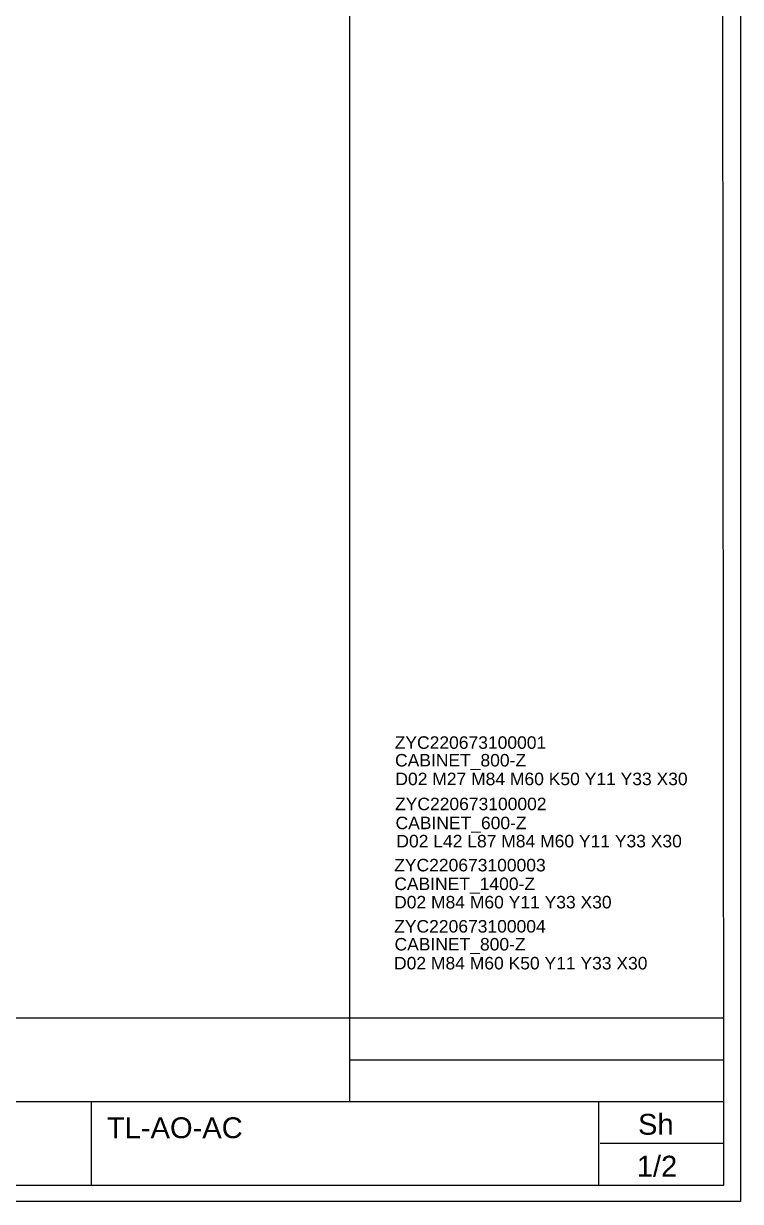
# Model space of a CAD drawing. Header units: inches. Extents: x 0 to 420, y 0 to 297.
# Drawn here: x 334.4 to 420.4, y 0.4 to 141.6 of the extents above; entities that cross this region are included whole.
import ezdxf
from ezdxf.enums import TextEntityAlignment as Align

# ---------------------------------------------------------------- set-up
doc = ezdxf.new("R2010")
doc.units = ezdxf.units.IN
doc.layers.add('Default', color=7, linetype='Continuous')
doc.styles.add('SEACAD_arial_ttf', font='arial.ttf', dxfattribs={"height": 0.2})

msp = doc.modelspace()

# ---------------------------------------------------------------- linework, layer by layer
at = {"layer": 'Default', "color": 7, "linetype": 'Continuous', "ltscale": 25.4}
for p, q in [((420.38, 297.37), (420.38, 0.37)), ((373.53, 12.36), (373.53, 295.37)), ((418.38, 12.36), (418.1, 295.37)), ((2.35, 22.38), (418.37, 22.38)), ((373.53, 17.37), (418.38, 17.37)), ((292.42, 12.36), (418.38, 12.36)), ((342.5, 12.36), (342.5, 2.34)), ((403.35, 12.39), (403.35, 2.37)), ((418.38, 2.34), (418.38, 12.36)), ((403.53, 7.35), (418.38, 7.35)), ((2.35, 2.34), (418.38, 2.34)), ((420.38, 0.37), (0.48, 0.42))]:
    msp.add_line(p, q, dxfattribs=at)

# ---------------------------------------------------------------- texts
at = {"layer": 'Default', "color": 7, "linetype": 'Continuous', "ltscale": 25.4, "style": 'SEACAD_arial_ttf'}
for s, height, p in [('ZYC220673100001', 1.5, (378.9, 56.16)), ('CABINET_800-Z', 1.5, (378.94, 54.04)), ('D02 M27 M84 M60 K50 Y11 Y33 X30', 1.5, (378.98, 51.8)), ('ZYC220673100002', 1.5, (378.94, 48.8)), ('CABINET_600-Z', 1.5, (379, 46.52)), ('D02 L42 L87 M84 M60 Y11 Y33 X30', 1.5, (379.1, 44.34)), ('ZYC220673100003', 1.5, (378.84, 41.46)), ('CABINET_1400-Z', 1.5, (378.85, 39.22)), ('D02 M84 M60 Y11 Y33 X30', 1.5, (378.83, 37.02)), ('ZYC220673100004', 1.5, (378.84, 34.12)), ('CABINET_800-Z', 1.5, (378.88, 31.97)), ('D02 M84 M60 K50 Y11 Y33 X30', 1.5, (378.82, 29.7)), ('TL-AO-AC', 2.5, (344.37, 10.46)), ('Sh', 2.5, (408.09, 10.87)), ('1/2', 2.5, (407.94, 5.85))]:
    msp.add_text(s, height=height, dxfattribs=at).set_placement(p, align=Align.TOP_LEFT)

doc.saveas('drawing.dxf')
